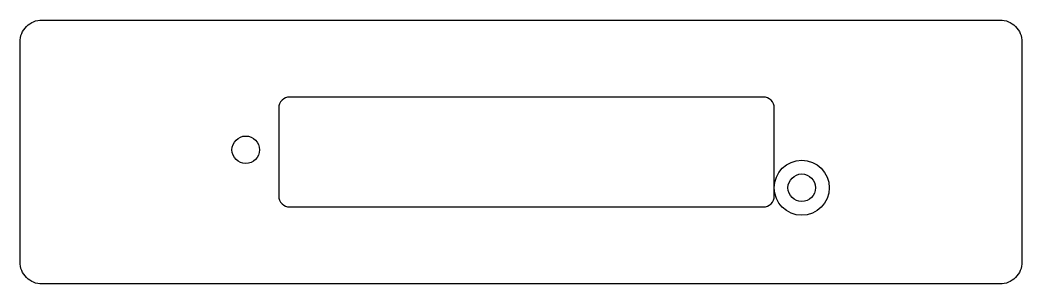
# Model space of a CAD drawing. Header units: millimetres. Extents: x -46 to 45, y -39 to -15.
import ezdxf

# ---------------------------------------------------------------- set-up
doc = ezdxf.new("R2010")
doc.units = ezdxf.units.MM
doc.layers.get('0').update_dxf_attribs({"linetype": 'CONTINUOUS'})

msp = doc.modelspace()

# ---------------------------------------------------------------- linework, layer by layer
for points in [[(-44, -15), (43, -15, -0.414214), (45, -17), (45, -37, -0.414214), (43, -39), (-44, -39, -0.414214), (-46, -37), (-46, -17, -0.414214)], [(21.5, -22), (-21.5, -22, 0.414214), (-22.5, -23), (-22.5, -31, 0.414214), (-21.5, -32), (21.5, -32, 0.414214), (22.5, -31), (22.5, -30.25), (22.5, -23, 0.414214)]]:
    msp.add_lwpolyline(points, format="xyb", close=True)
for centre, radius in [((-25.5, -26.8), 1.25), ((25, -30.25), 2.5), ((25, -30.25), 1.25), ((25, -30.25), 1.25)]:
    msp.add_circle(centre, radius)

doc.saveas('drawing.dxf')
